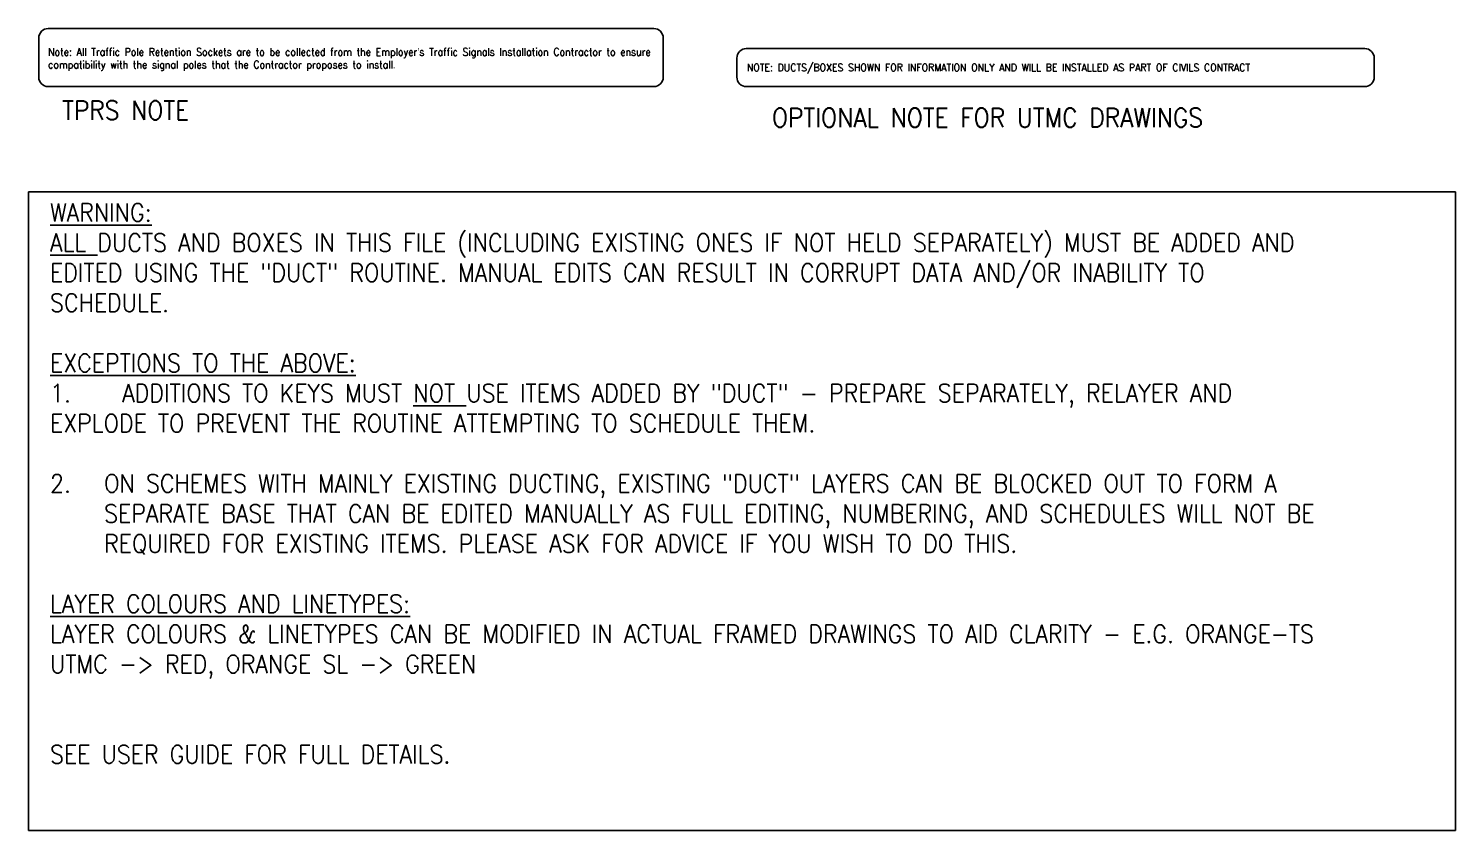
# Model space of a CAD drawing. Extents: x 437024 to 437759, y 437544 to 437864.
# Drawn here: x 437546.5 to 437621.6, y 437585.9 to 437628.1 of the extents above; entities that cross this region are included whole.
import ezdxf

# ---------------------------------------------------------------- set-up
doc = ezdxf.new("R2010")
doc.units = 0
doc.layers.add('CH-05-T_Key_T025', color=4, linetype='Continuous')
doc.layers.add('CH-05-T_Key_T035', color=7, linetype='Continuous')
doc.layers.add('Z--05-T_DwgNotes', color=11, linetype='Continuous', plot=False)
doc.styles.add('Romans', font='romans.shx', dxfattribs={"width": 0.9})

msp = doc.modelspace()

# ---------------------------------------------------------------- linework, layer by layer
at = {"layer": 'CH-05-T_Key_T035'}
for p, q in [((437579.368, 437628.13), (437547.507, 437628.13)), ((437547.007, 437627.63), (437547.007, 437625.576)), ((437579.868, 437625.576), (437579.868, 437627.63)), ((437547.507, 437625.076), (437579.368, 437625.076))]:
    msp.add_line(p, q, dxfattribs=at)
msp.add_lwpolyline([(437616.777, 437627.076), (437584.239, 437627.076, 0.414214), (437583.739, 437626.576), (437583.739, 437625.576, 0.414214), (437584.239, 437625.076), (437616.777, 437625.076, 0.414214), (437617.277, 437625.576), (437617.277, 437626.576, 0.414214)], format="xyb", close=True, dxfattribs=at)
for centre, start, end in [((437547.507, 437627.63), 90, 180), ((437579.368, 437627.63), 0, 90), ((437547.507, 437625.576), 180, 270), ((437579.368, 437625.576), 270, 0)]:
    msp.add_arc(centre, 0.5, start, end, dxfattribs=at)
at = {"layer": 'Z--05-T_DwgNotes'}
msp.add_lwpolyline([(437546.471, 437619.539), (437621.552, 437619.539), (437621.552, 437585.946), (437546.471, 437585.946)], close=True, dxfattribs=at)

# ---------------------------------------------------------------- texts
at = {"layer": 'CH-05-T_Key_T025', "style": 'Romans', "width": 0.9}
msp.add_text('NOTE: DUCTS/BOXES SHOWN FOR INFORMATION ONLY AND WILL BE INSTALLED AS PART OF CIVILS CONTRACT', height=0.4, dxfattribs=at).set_placement((437584.268, 437625.881))
at = {"layer": 'CH-05-T_Key_T025', "insert": (437547.501, 437627.1), "char_height": 0.4, "width": 32.30148, "attachment_point": 1, "style": 'Romans'}
msp.add_mtext('Note: All Traffic Pole Retention Sockets are to be collected from the Employer{\\fArial|b0|i0|c0|p34;’}s Traffic Signals Installation Contractor to ensure compatibility with the signal poles that the Contractor proposes to install{\\fArial|b0|i0|c0|p34;.}', dxfattribs=at)
at = {"layer": 'Z--05-T_DwgNotes', "style": 'Romans', "width": 0.9}
for s, p in [('TPRS NOTE', (437548.243, 437623.327)), ('OPTIONAL NOTE FOR UTMC DRAWINGS', (437585.585, 437622.943))]:
    msp.add_text(s, height=1, dxfattribs=at).set_placement(p)
at = {"layer": 'Z--05-T_DwgNotes', "insert": (437547.601, 437618.93), "char_height": 0.95, "width": 72.41792, "attachment_point": 1, "style": 'Romans'}
msp.add_mtext('{\\LWARNING:\\PALL} DUCTS AND BOXES IN THIS FILE (INCLUDING EXISTING ONES IF NOT HELD SEPARATELY) MUST BE ADDED AND EDITED USING THE "DUCT" ROUTINE. MANUAL EDITS CAN RESULT IN CORRUPT DATA AND/OR INABILITY TO SCHEDULE.\\P\\P{\\LEXCEPTIONS TO THE ABOVE:\\P\\pxi-3,l3,t3;}1.^IADDITIONS TO KEYS MUST {\\LNOT} USE ITEMS ADDED BY "DUCT" - PREPARE SEPARATELY, RELAYER AND EXPLODE TO PREVENT THE ROUTINE ATTEMPTING TO SCHEDULE THEM.\\P\\pi0,l0,tz;\\P\\pi-3,l3,t3;2.^ION SCHEMES WITH MAINLY EXISTING DUCTING, EXISTING "DUCT" LAYERS CAN BE BLOCKED OUT TO FORM A SEPARATE BASE THAT CAN BE EDITED MANUALLY AS FULL EDITING, NUMBERING, AND SCHEDULES WILL NOT BE REQUIRED FOR EXISTING ITEMS. PLEASE ASK FOR ADVICE IF YOU WISH TO DO THIS.\\P\\pi0,l0,tz;{\\L\\PLAYER COLOURS AND LINETYPES:\\P}LAYER COLOURS & LINETYPES CAN BE MODIFIED IN ACTUAL FRAMED DRAWINGS TO AID CLARITY - E.G. ORANGE-TS UTMC -> RED, ORANGE SL -> GREEN\\P\\P\\PSEE USER GUIDE FOR FULL DETAILS.', dxfattribs=at)

doc.saveas('drawing.dxf')
